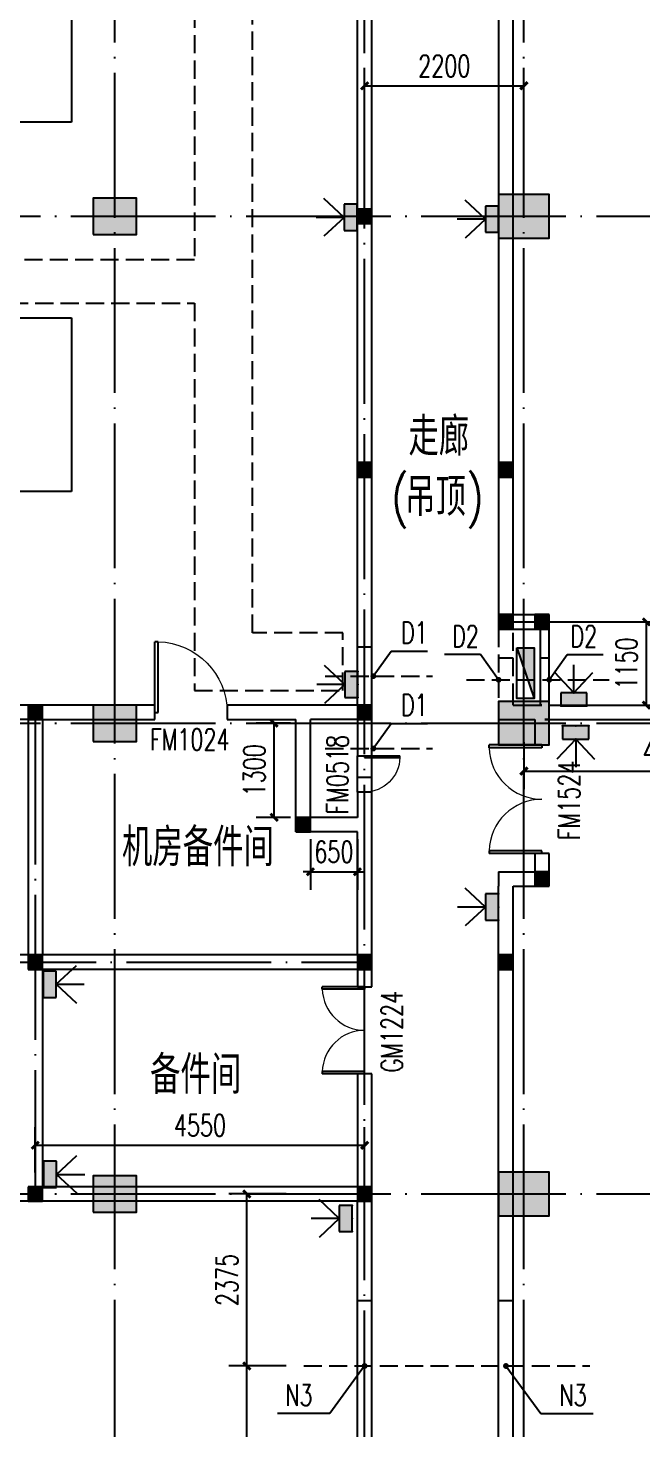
# Model space of a CAD drawing. Extents: x -93062 to 326984, y -142534 to 91021.
# Drawn here: x -27534 to -19053, y 50627 to 69972 of the extents above; entities that cross this region are included whole.
import ezdxf

# ---------------------------------------------------------------- set-up
doc = ezdxf.new("R2010")
doc.units = 0
doc.header["$LTSCALE"] = 1000
doc.header["$MEASUREMENT"] = 0
for name, pattern in [('DASH', [0.35, 0.25, -0.1]), ('DASHED', [1400, 1000, -400]), ('DOTE', [2.42, 2, -0.2, 0.02, -0.2])]:
    doc.linetypes.add(name, pattern=pattern)
doc.layers.get('0').update_dxf_attribs({"color": 8})
doc.layers.get('Defpoints').update_dxf_attribs({"color": 8})
for name, color, linetype in [('-人员定位', 6, 'Continuous'), ('CENTRE LINE', 8, 'DOTE'), ('COLUMN', 8, 'Continuous'), ('DOTE', 8, 'DOTE'), ('EQUIPMENT', 8, 'Continuous'), ('HOLE', 8, 'Continuous'), ('PUB_DIM', 8, 'Continuous'), ('PUB_HATCH', 8, 'Continuous'), ('PUB_TEXT', 8, 'Continuous'), ('TEXT', 8, 'Continuous'), ('WALL', 8, 'Continuous'), ('WINDOW', 8, 'Continuous'), ('WINDOW_TEXT', 8, 'Continuous')]:
    doc.layers.add(name, color=color, linetype=linetype)
doc.styles.add('_TCH_DIM', font='SIMPLEX', dxfattribs={"bigfont": 'GBCBIG'})
doc.styles.add('_TCH_DIM_T3', font='SIMPLEX', dxfattribs={"width": 0.705882, "bigfont": 'GBCBIG'})
doc.styles.add('_TCH_WINDOW', font='SIMPLEX', dxfattribs={"bigfont": 'GBCBIG'})
doc.styles.add('HZTXT', font='geditxt.shx', dxfattribs={"width": 0.8, "bigfont": 'hztxt1.shx'})
doc.dimstyles.new('_TCH_ARCH&&100', dxfattribs={"dimtxt": 297.5, "dimasz": 100, "dimexe": 250, "dimexo": 300, "dimgap": 126.25, "dimtad": 1, "dimdec": 0, "dimzin": 0, "dimdsep": 46, "dimtxsty": '_TCH_DIM_T3', "dimblk": 'ARCHTICK', "dimcen": 0.09, "dimazin": 2, "dimtfac": 1, "dimtdec": 0, "dimtix": 1, "dimtmove": 2, "dimatfit": 3, "dimfxl": 1, "dimtolj": 1, "dimtzin": 0, "dimarcsym": 0})

# ---------------------------------------------------------------- blocks, each defined once
blk = doc.blocks.new('_FZH')
blk.add_lwpolyline([(-0.5, -0.5), (0.5, -0.5), (0.5, 0.5), (-0.5, 0.5)], close=True)
at = {"layer": 'PUB_HATCH'}
blk.add_solid([(-0.5, -0.5), (0.5, -0.5), (-0.5, 0.5), (0.5, 0.5)], dxfattribs=at)
blk = doc.blocks.new('A$C78DD753C')
at = {"layer": 'COLUMN', "xscale": 700.0000000001892, "yscale": 599.9984741202788, "zscale": 599.9984741202788}
for p, rotation in [((12750, -14000), 3.692380445562536e-11), ((12750, -21000), 3.632825922247011e-11), ((12750, -27500), 3.632825922247011e-11)]:
    blk.add_blockref('_FZH', p, dxfattribs=dict(at, rotation=rotation))
at = {"layer": 'COLUMN', "xscale": 600.0000000000146, "yscale": 500, "zscale": 500}
for p in [(7100, -14000), (7100, -21000), (7100, -27500)]:
    blk.add_blockref('_FZH', p, dxfattribs=at)
blk = doc.blocks.new('A$C42A87479')
at = {"layer": 'EQUIPMENT', "color": 251, "linetype": 'DASH'}
blk.add_lwpolyline([(8200, -15200), (8200, -20550), (10250, -20550), (10250, -19750), (9000, -19750), (9000, -9500), (5650, -9500), (5650, -10100), (8200, -10100), (8200, -14600), (5650, -14600), (5650, -15200), (8200, -15200)], dxfattribs=at)
blk = doc.blocks.new('trwt')
at = {"layer": 'EQUIPMENT'}
h = blk.add_hatch(color=256, dxfattribs=at)
h.dxf.hatch_style = 1
h.paths.add_polyline_path([(240, 0), (240, 700), (0, 700)])
blk.add_line((0, 700), (240, 0), dxfattribs=at)
blk.add_lwpolyline([(0, 700), (240, 700), (240, 0), (0, 0)], close=True, dxfattribs=at)
blk = doc.blocks.new('A$C67FE3C39')
at = {"layer": 'EQUIPMENT', "lineweight": -3}
for p, q in [((800, -5400), (800, -3000)), ((800, -3000), (6200, -3000)), ((6200, -3000), (6200, -5400)), ((6200, -5400), (800, -5400)), ((800, -10500), (800, -8100)), ((800, -8100), (6200, -8100)), ((6200, -8100), (6200, -10500)), ((6200, -10500), (800, -10500)), ((1790, -15213), (1790, -13963)), ((1790, -13963), (4990, -13963)), ((4990, -13963), (4990, -15213)), ((4990, -15213), (1790, -15213)), ((4990, -15213), (2290, -15213)), ((1806, -18488), (1806, -17238)), ((1806, -17238), (5006, -17238)), ((5006, -17238), (5006, -18488)), ((5006, -18488), (1806, -18488)), ((5006, -18488), (2306, -18488))]:
    blk.add_line(p, q, dxfattribs=at)
at = {"layer": 'EQUIPMENT', "linetype": 'DASH'}
for p, q in [((3346, -15431), (3346, -13761)), ((1529, -14621), (5058, -14621)), ((3362, -18706), (3362, -17036)), ((1545, -17896), (5074, -17896))]:
    blk.add_line(p, q, dxfattribs=at)
at = {"layer": 'EQUIPMENT'}
for p, q in [((1974, -15126), (1974, -15177)), ((1999, -15126), (1999, -15177)), ((3050, -15207), (3050, -15252)), ((3050, -15207), (3050, -15252)), ((3100, -15207), (3100, -15252)), ((3316, -15208), (3316, -15213)), ((3376, -15213), (3316, -15213)), ((3321, -15213), (3321, -15258)), ((3321, -15213), (3321, -15258)), ((3371, -15213), (3371, -15258)), ((3376, -15208), (3376, -15213)), ((1990, -18401), (1990, -18452)), ((2015, -18401), (2015, -18452)), ((3066, -18483), (3066, -18528)), ((3066, -18483), (3066, -18528)), ((3116, -18483), (3116, -18528)), ((3332, -18483), (3332, -18488)), ((3392, -18488), (3332, -18488)), ((3337, -18488), (3337, -18533)), ((3337, -18488), (3337, -18533)), ((3387, -18488), (3387, -18533)), ((3392, -18483), (3392, -18488))]:
    blk.add_line(p, q, dxfattribs=at)
for centre, radius in [((1989, -14128), 24), ((1989, -14128), 20), ((3233, -14508), 5), ((3233, -14734), 5), ((1990, -15059), 7.5), ((2005, -17403), 24), ((2005, -17403), 20), ((3249, -17783), 5), ((3249, -18009), 5), ((2006, -18334), 7.5)]:
    blk.add_circle(centre, radius, dxfattribs=at)
for centre, radius, start, end in [((3346, -14621), 170, 90, 270), ((3346, -14621), 150, 90, 270), ((3346, -14461), 5, 90, 270), ((3346, -14621), 170, 270, 90), ((3346, -14461), 5, 270, 90), ((3346, -14621), 150, 270, 90), ((3346, -14781), 5, 90, 270), ((3346, -14781), 5, 270, 90), ((1987, -15177), 17.5, 135.5847, 44.4153), ((1987, -15177), 12.5, 180, 0), ((3075, -15257), 30.3, 145.4738, 34.5262), ((3075, -15257), 25.3, 170.5397, 9.4603), ((3346, -15262), 30.3, 145.4738, 34.5262), ((3346, -15262), 25.3, 170.5397, 9.4603), ((3362, -17896), 170, 90, 270), ((3362, -17896), 150, 90, 270), ((3362, -17736), 5, 90, 270), ((3362, -17896), 170, 270, 90), ((3362, -17736), 5, 270, 90), ((3362, -17896), 150, 270, 90), ((3362, -18056), 5, 90, 270), ((3362, -18056), 5, 270, 90), ((2003, -18452), 17.5, 135.5847, 44.4153), ((2003, -18452), 12.5, 180, 0), ((3091, -18532), 30.3, 145.4738, 34.5262), ((3091, -18532), 25.3, 170.5397, 9.4603), ((3362, -18537), 30.3, 145.4738, 34.5262), ((3362, -18537), 25.3, 170.5397, 9.4603)]:
    blk.add_arc(centre, radius, start, end, dxfattribs=at)
at = {"layer": 'EQUIPMENT', "linetype": 'DASHED'}
for centre, start, end in [((3346, -14621), 90, 270), ((3346, -14621), 270, 90), ((3362, -17896), 90, 270), ((3362, -17896), 270, 90)]:
    blk.add_arc(centre, 160, start, end, dxfattribs=at)
blk = doc.blocks.new('_ArchTick')
at = {"color": 0, "linetype": 'ByBlock', "const_width": 0.4}
blk.add_lwpolyline([(-0.5, -0.5), (0.5, 0.5)], dxfattribs=at)
blk = doc.blocks.new('*D101')
at = {"layer": 'Defpoints', "color": 0, "transparency": 16777216}
for p in [(-23634, 59072), (-22984, 59072), (-22984, 58322)]:
    blk.add_point(p, dxfattribs=at)
at = {"layer": 'PUB_DIM', "color": 0, "lineweight": -2, "transparency": 16777216}
for p, q in [((-23634, 58772), (-23634, 58072)), ((-22984, 58772), (-22984, 58072)), ((-23634, 58322), (-23734, 58322)), ((-23634, 58322), (-22984, 58322)), ((-22984, 58322), (-22884, 58322))]:
    blk.add_line(p, q, dxfattribs=at)
at = {"layer": 'PUB_DIM', "color": 0, "lineweight": -2, "transparency": 16777216, "xscale": 100, "yscale": 100, "zscale": 100}
blk.add_blockref('_ArchTick', (-23634, 58322), dxfattribs=at)
at = {"layer": 'PUB_DIM', "color": 0, "lineweight": -2, "transparency": 16777216, "xscale": 100, "yscale": 100, "zscale": 100, "rotation": 180}
blk.add_blockref('_ArchTick', (-22984, 58322), dxfattribs=at)
at = {"layer": 'PUB_DIM', "color": 0, "transparency": 16777216, "insert": (-23309, 58597), "char_height": 297.5, "attachment_point": 5, "style": '_TCH_DIM_T3'}
blk.add_mtext('\\A1;650', dxfattribs=at)
blk = doc.blocks.new('*D102')
at = {"layer": 'Defpoints', "color": 0, "transparency": 16777216}
for p in [(-24134, 60372), (-23607, 60372), (-23607, 59072)]:
    blk.add_point(p, dxfattribs=at)
at = {"layer": 'PUB_DIM', "color": 0, "lineweight": -2, "transparency": 16777216}
for p, q in [((-23907, 60372), (-24384, 60372)), ((-24134, 59072), (-24134, 60372)), ((-23907, 59072), (-24384, 59072))]:
    blk.add_line(p, q, dxfattribs=at)
at = {"layer": 'PUB_DIM', "color": 0, "lineweight": -2, "transparency": 16777216, "xscale": 100, "yscale": 100, "zscale": 100}
for p, rotation in [((-24134, 60372), 90), ((-24134, 59072), 270)]:
    blk.add_blockref('_ArchTick', p, dxfattribs=dict(at, rotation=rotation))
at = {"layer": 'PUB_DIM', "color": 0, "transparency": 16777216, "insert": (-24409, 59722), "char_height": 297.5, "attachment_point": 5, "rotation": 90, "style": '_TCH_DIM_T3'}
blk.add_mtext('\\A1;1300', dxfattribs=at)
blk = doc.blocks.new('*D414')
at = {"layer": 'Defpoints', "color": 0, "transparency": 16777216}
for p in [(-24511, 53872), (-23670, 53872), (-23670, 51497)]:
    blk.add_point(p, dxfattribs=at)
at = {"layer": 'HOLE', "color": 0, "lineweight": -2, "transparency": 16777216}
for p, q in [((-23970, 53872), (-24761, 53872)), ((-24511, 51497), (-24511, 53872)), ((-23970, 51497), (-24761, 51497))]:
    blk.add_line(p, q, dxfattribs=at)
at = {"layer": 'HOLE', "color": 0, "lineweight": -2, "transparency": 16777216, "xscale": 100, "yscale": 100, "zscale": 100}
for p, rotation in [((-24511, 53872), 90), ((-24511, 51497), 270)]:
    blk.add_blockref('_ArchTick', p, dxfattribs=dict(at, rotation=rotation))
at = {"layer": 'HOLE', "color": 0, "transparency": 16777216, "insert": (-24786, 52685), "char_height": 297.5, "attachment_point": 5, "rotation": 90, "style": '_TCH_DIM_T3'}
blk.add_mtext('\\A1;2375', dxfattribs=at)
blk = doc.blocks.new('*D415')
at = {"layer": 'Defpoints', "color": 0, "transparency": 16777216}
for p in [(-24511, 51497), (-23670, 51497), (-23670, 48772)]:
    blk.add_point(p, dxfattribs=at)
at = {"layer": 'HOLE', "color": 0, "lineweight": -2, "transparency": 16777216}
for p, q in [((-23970, 51497), (-24761, 51497)), ((-24511, 48772), (-24511, 51497)), ((-23970, 48772), (-24761, 48772))]:
    blk.add_line(p, q, dxfattribs=at)
at = {"layer": 'HOLE', "color": 0, "lineweight": -2, "transparency": 16777216, "xscale": 100, "yscale": 100, "zscale": 100}
for p, rotation in [((-24511, 51497), 90), ((-24511, 48772), 270)]:
    blk.add_blockref('_ArchTick', p, dxfattribs=dict(at, rotation=rotation))
at = {"layer": 'HOLE', "color": 0, "transparency": 16777216, "insert": (-24786, 50135), "char_height": 297.5, "attachment_point": 5, "rotation": 90, "style": '_TCH_DIM_T3'}
blk.add_mtext('\\A1;2725', dxfattribs=at)
blk = doc.blocks.new('*D927')
at = {"layer": 'Defpoints', "color": 0, "transparency": 16777216}
for p in [(-19549, 61772), (-18992, 61772), (-19549, 60622)]:
    blk.add_point(p, dxfattribs=at)
at = {"layer": 'PUB_DIM', "color": 0, "lineweight": -2, "transparency": 16777216}
for p, q in [((-19249, 61772), (-18742, 61772)), ((-18992, 60622), (-18992, 61772)), ((-19249, 60622), (-18742, 60622))]:
    blk.add_line(p, q, dxfattribs=at)
at = {"layer": 'PUB_DIM', "color": 0, "lineweight": -2, "transparency": 16777216, "xscale": 100, "yscale": 100, "zscale": 100}
for p, rotation in [((-18992, 61772), 90), ((-18992, 60622), 270)]:
    blk.add_blockref('_ArchTick', p, dxfattribs=dict(at, rotation=rotation))
at = {"layer": 'PUB_DIM', "color": 0, "transparency": 16777216, "insert": (-19267, 61197), "char_height": 297.5, "attachment_point": 5, "rotation": 90, "style": '_TCH_DIM_T3'}
blk.add_mtext('\\A1;1150', dxfattribs=at)
blk = doc.blocks.new('*D943')
at = {"layer": 'Defpoints', "color": 0, "transparency": 16777216}
for p in [(-20684, 69174), (-22884, 68508), (-20684, 68508)]:
    blk.add_point(p, dxfattribs=at)
at = {"layer": 'PUB_DIM', "color": 0, "lineweight": -2, "transparency": 16777216}
for p, q in [((-22884, 68808), (-22884, 69424)), ((-20684, 68808), (-20684, 69424)), ((-22884, 69174), (-20684, 69174))]:
    blk.add_line(p, q, dxfattribs=at)
at = {"layer": 'PUB_DIM', "color": 0, "lineweight": -2, "transparency": 16777216, "xscale": 100, "yscale": 100, "zscale": 100, "rotation": 180}
blk.add_blockref('_ArchTick', (-22884, 69174), dxfattribs=at)
at = {"layer": 'PUB_DIM', "color": 0, "lineweight": -2, "transparency": 16777216, "xscale": 100, "yscale": 100, "zscale": 100}
blk.add_blockref('_ArchTick', (-20684, 69174), dxfattribs=at)
at = {"layer": 'PUB_DIM', "color": 0, "transparency": 16777216, "insert": (-21784, 69448), "char_height": 297.5, "attachment_point": 5, "style": '_TCH_DIM_T3'}
blk.add_mtext('\\A1;2200', dxfattribs=at)
blk = doc.blocks.new('*D944')
at = {"layer": 'Defpoints', "color": 0, "transparency": 16777216}
for p in [(-22884, 54544), (-27434, 53868), (-22884, 53868)]:
    blk.add_point(p, dxfattribs=at)
at = {"layer": 'PUB_DIM', "color": 0, "lineweight": -2, "transparency": 16777216}
for p, q in [((-27434, 54168), (-27434, 54794)), ((-22884, 54168), (-22884, 54794)), ((-27434, 54544), (-22884, 54544))]:
    blk.add_line(p, q, dxfattribs=at)
at = {"layer": 'PUB_DIM', "color": 0, "lineweight": -2, "transparency": 16777216, "xscale": 100, "yscale": 100, "zscale": 100, "rotation": 180}
blk.add_blockref('_ArchTick', (-27434, 54544), dxfattribs=at)
at = {"layer": 'PUB_DIM', "color": 0, "lineweight": -2, "transparency": 16777216, "xscale": 100, "yscale": 100, "zscale": 100}
blk.add_blockref('_ArchTick', (-22884, 54544), dxfattribs=at)
at = {"layer": 'PUB_DIM', "color": 0, "transparency": 16777216, "insert": (-25159, 54819), "char_height": 297.5, "attachment_point": 5, "style": '_TCH_DIM_T3'}
blk.add_mtext('\\A1;4550', dxfattribs=at)
blk = doc.blocks.new('*D945')
at = {"layer": 'Defpoints', "color": 0, "transparency": 16777216}
for p in [(-20684, 60411), (-16684, 60411), (-16684, 59712)]:
    blk.add_point(p, dxfattribs=at)
at = {"layer": 'PUB_DIM', "color": 0, "lineweight": -2, "transparency": 16777216}
for p, q in [((-20684, 60111), (-20684, 59462)), ((-16684, 60111), (-16684, 59462)), ((-20684, 59712), (-16684, 59712))]:
    blk.add_line(p, q, dxfattribs=at)
at = {"layer": 'PUB_DIM', "color": 0, "lineweight": -2, "transparency": 16777216, "xscale": 100, "yscale": 100, "zscale": 100, "rotation": 180}
blk.add_blockref('_ArchTick', (-20684, 59712), dxfattribs=at)
at = {"layer": 'PUB_DIM', "color": 0, "lineweight": -2, "transparency": 16777216, "xscale": 100, "yscale": 100, "zscale": 100}
blk.add_blockref('_ArchTick', (-16684, 59712), dxfattribs=at)
at = {"layer": 'PUB_DIM', "color": 0, "transparency": 16777216, "insert": (-18684, 59987), "char_height": 297.5, "attachment_point": 5, "style": '_TCH_DIM_T3'}
blk.add_mtext('\\A1;4000', dxfattribs=at)
blk = doc.blocks.new('$DorLib2D$00000002')
for p, q in [((-0.5, 0), (-0.5, 0.4875)), ((-0.475, 0.4875), (-0.5, 0.4875)), ((-0.475, 0), (-0.475, 0.4875)), ((0.475, 0), (0.475, 0.4875)), ((0.475, 0.4875), (0.5, 0.4875)), ((0.5, 0), (0.5, 0.4875)), ((-0.5, 0), (-0.475, 0)), ((0.5, 0), (0.475, 0))]:
    blk.add_line(p, q)
at = {"lineweight": 13}
for centre, start, end in [((-0.4875, 0), 0, 88.53072), ((0.4875, 0), 91.46928, 180)]:
    blk.add_arc(centre, 0.4875, start, end, dxfattribs=at)
blk = doc.blocks.new('$DorLib2D$00000001')
for p, q in [((0.45, 0.975), (0.5, 0.975)), ((0.45, 0), (0.45, 0.975)), ((0.5, 0), (0.5, 0.975)), ((0.5, 0), (0.45, 0))]:
    blk.add_line(p, q)
at = {"lineweight": 13}
blk.add_arc((0.475, 0), 0.975, 91.4693, 180, dxfattribs=at)
blk = doc.blocks.new('定位基站')
at = {"layer": '-人员定位', "ltscale": 0.01}
h = blk.add_hatch(color=256, dxfattribs=at)
h.dxf.hatch_style = 1
h.paths.add_polyline_path([(406524, 477798), (406524, 477617), (406162, 477617), (406162, 477798)])
at = {"layer": '-人员定位', "color": 6}
for p, q in [((406343, 477798), (406082, 478077)), ((406343, 477798), (406343, 478186)), ((406343, 477798), (406604, 478077)), ((406343, 477995), (406343, 477995)), ((406162, 477798), (406524, 477798)), ((406162, 477617), (406162, 477798)), ((406524, 477617), (406162, 477617)), ((406524, 477798), (406524, 477617))]:
    blk.add_line(p, q, dxfattribs=at)
for p in [(406162, 477617), (406343, 477798), (406343, 477617), (406524, 477617)]:
    blk.add_point(p, dxfattribs=at)

msp = doc.modelspace()

# ---------------------------------------------------------------- hatches: boundary and pattern name
at = {"layer": 'PUB_HATCH'}
for points in [[(-22984.3, 67472.1), (-22984.3, 67272.1), (-22784.3, 67272.1), (-22784.3, 67472.1)], [(-22984.3, 63972.1), (-22984.3, 63772.1), (-22784.3, 63772.1), (-22784.3, 63972.1)], [(-21034.3, 63972.1), (-21034.3, 63772.1), (-20834.3, 63772.1), (-20834.3, 63972.1)], [(-21034.3, 61672.1), (-20834.3, 61672.1), (-20834.3, 61872.1), (-21034.3, 61872.1)], [(-20534.3, 61672.1), (-20334.3, 61672.1), (-20334.3, 61872.1), (-20534.3, 61872.1)], [(-27334.3, 60422.1), (-27334.3, 60622.1), (-27534.3, 60622.1), (-27534.3, 60422.1)], [(-22984.3, 60422.1), (-22784.3, 60422.1), (-22784.3, 60622.1), (-22984.3, 60622.1)], [(-23834.3, 58872.1), (-23634.3, 58872.1), (-23634.3, 59072.1), (-23834.3, 59072.1)], [(-20534.3, 58322.1), (-20534.3, 58122.1), (-20334.3, 58122.1), (-20334.3, 58322.1)], [(-27334.3, 56972.1), (-27334.3, 57172.1), (-27534.3, 57172.1), (-27534.3, 56972.1)], [(-22984.3, 56972.1), (-22784.3, 56972.1), (-22784.3, 57172.1), (-22984.3, 57172.1)], [(-21034.3, 56972.1), (-20834.3, 56972.1), (-20834.3, 57172.1), (-21034.3, 57172.1)], [(-27534.3, 53772.1), (-27334.3, 53772.1), (-27334.3, 53972.1), (-27534.3, 53972.1)], [(-22984.3, 53772.1), (-22784.3, 53772.1), (-22784.3, 53972.1), (-22984.3, 53972.1)]]:
    msp.add_hatch(color=256, dxfattribs=at).paths.add_polyline_path(points)

# ---------------------------------------------------------------- linework, layer by layer
at = {"layer": 'CENTRE LINE'}
for p, q in [((-21034.3, 61772.1), (-19254, 61772.1)), ((-27434.3, 60422.1), (-27434.3, 53872.1)), ((-33434.3, 57072.1), (-22884.3, 57072.1))]:
    msp.add_line(p, q, dxfattribs=at)
msp.add_lwpolyline([(-22884.3, 43003.5), (-22884.3, 74372.1)], dxfattribs=at)
at = {"layer": 'COLUMN'}
for p, q in [((-22984.3, 67472.1), (-22984.3, 67272.1)), ((-22784.3, 67472.1), (-22984.3, 67472.1)), ((-22784.3, 67272.1), (-22784.3, 67472.1)), ((-22984.3, 67272.1), (-22784.3, 67272.1)), ((-22984.3, 63972.1), (-22984.3, 63772.1)), ((-22784.3, 63972.1), (-22984.3, 63972.1)), ((-22784.3, 63772.1), (-22784.3, 63972.1)), ((-21034.3, 63972.1), (-21034.3, 63772.1)), ((-20834.3, 63972.1), (-21034.3, 63972.1)), ((-20834.3, 63772.1), (-20834.3, 63972.1)), ((-22984.3, 63772.1), (-22784.3, 63772.1)), ((-21034.3, 63772.1), (-20834.3, 63772.1)), ((-20834.3, 61872.1), (-21034.3, 61872.1)), ((-21034.3, 61872.1), (-21034.3, 61672.1)), ((-20834.3, 61672.1), (-20834.3, 61872.1)), ((-20334.3, 61872.1), (-20534.3, 61872.1)), ((-20534.3, 61872.1), (-20534.3, 61672.1)), ((-20334.3, 61672.1), (-20334.3, 61872.1)), ((-21034.3, 61672.1), (-20834.3, 61672.1)), ((-20534.3, 61672.1), (-20334.3, 61672.1)), ((-27334.3, 60622.1), (-27534.3, 60622.1)), ((-27534.3, 60622.1), (-27534.3, 60422.1)), ((-27334.3, 60422.1), (-27334.3, 60622.1)), ((-22784.3, 60622.1), (-22984.3, 60622.1)), ((-22984.3, 60622.1), (-22984.3, 60422.1)), ((-22784.3, 60422.1), (-22784.3, 60622.1)), ((-27534.3, 60422.1), (-27334.3, 60422.1)), ((-22984.3, 60422.1), (-22784.3, 60422.1)), ((-23634.3, 59072.1), (-23834.3, 59072.1)), ((-23834.3, 59072.1), (-23834.3, 58872.1)), ((-23634.3, 58872.1), (-23634.3, 59072.1)), ((-23834.3, 58872.1), (-23634.3, 58872.1)), ((-20534.3, 58322.1), (-20534.3, 58122.1)), ((-20334.3, 58322.1), (-20534.3, 58322.1)), ((-20334.3, 58122.1), (-20334.3, 58322.1)), ((-20534.3, 58122.1), (-20334.3, 58122.1)), ((-27334.3, 57172.1), (-27534.3, 57172.1)), ((-27534.3, 57172.1), (-27534.3, 56972.1)), ((-27334.3, 56972.1), (-27334.3, 57172.1)), ((-22784.3, 57172.1), (-22984.3, 57172.1)), ((-22984.3, 57172.1), (-22984.3, 56972.1)), ((-22784.3, 56972.1), (-22784.3, 57172.1)), ((-20834.3, 57172.1), (-21034.3, 57172.1)), ((-21034.3, 57172.1), (-21034.3, 56972.1)), ((-20834.3, 56972.1), (-20834.3, 57172.1)), ((-27534.3, 56972.1), (-27334.3, 56972.1)), ((-22984.3, 56972.1), (-22784.3, 56972.1)), ((-21034.3, 56972.1), (-20834.3, 56972.1)), ((-27334.3, 53972.1), (-27534.3, 53972.1)), ((-27534.3, 53972.1), (-27534.3, 53772.1)), ((-27334.3, 53772.1), (-27334.3, 53972.1)), ((-22784.3, 53972.1), (-22984.3, 53972.1)), ((-22984.3, 53972.1), (-22984.3, 53772.1)), ((-22784.3, 53772.1), (-22784.3, 53972.1)), ((-27534.3, 53772.1), (-27334.3, 53772.1)), ((-22984.3, 53772.1), (-22784.3, 53772.1))]:
    msp.add_line(p, q, dxfattribs=at)
at = {"layer": 'DOTE'}
for p, q in [((-36622.7, 67372.1), (-7716.7, 67372.1)), ((-36622.7, 60372.1), (-7716.7, 60372.1)), ((-36622.7, 53872.1), (-7716.7, 53872.1))]:
    msp.add_line(p, q, dxfattribs=at)
for points in [[(-26334.3, 21372.1), (-26334.3, 83205.2)], [(-20684.3, 21372.1), (-20684.3, 83205.2)]]:
    msp.add_lwpolyline(points, dxfattribs=at)
at = {"layer": 'HOLE'}
for p, q in [((-22784.3, 61422.1), (-22984.3, 61422.1)), ((-22764.3, 61022.1), (-22516.5, 61369)), ((-22516.5, 61369), (-22017, 61369)), ((-21282, 61319), (-21781.5, 61319)), ((-21034.3, 60972.1), (-21282, 61319)), ((-20834.3, 61272.1), (-21034.3, 61272.1)), ((-20334.3, 61272.1), (-20454.3, 61272.1)), ((-20334.3, 60972.1), (-20086.5, 61319)), ((-20086.5, 61319), (-19587, 61319)), ((-22784.3, 60622.1), (-22984.3, 60622.1)), ((-20834.3, 60672.1), (-21034.3, 60672.1)), ((-20334.3, 60672.1), (-20454.3, 60672.1)), ((-22784.3, 60422.1), (-22984.3, 60422.1)), ((-22764.3, 60022.1), (-22516.5, 60369)), ((-22516.5, 60369), (-22017, 60369)), ((-22784.3, 59622.1), (-22984.3, 59622.1)), ((-22784.3, 52397.1), (-22984.3, 52397.1)), ((-20834.3, 52397.1), (-21034.3, 52397.1)), ((-22884.3, 51497.1), (-23364, 50840)), ((-20931.8, 51497.1), (-20452, 50840)), ((-23364, 50840), (-24086.5, 50840)), ((-20452, 50840), (-19729.5, 50840))]:
    msp.add_line(p, q, dxfattribs=at)
at = {"layer": 'HOLE', "linetype": 'DASH'}
for p, q in [((-23427.5, 61022.1), (-21944.5, 61022.1)), ((-21477.5, 60972.1), (-19505.5, 60972.1)), ((-23427.5, 60022.1), (-21944.5, 60022.1)), ((-23725.3, 51497.1), (-19771.5, 51497.1))]:
    msp.add_line(p, q, dxfattribs=at)
at = {"layer": 'HOLE', "const_width": 40}
for points in [[(-22775.9, 61005.8, 1), (-22752.6, 61038.3, 1)], [(-21022.6, 60955.8, 1), (-21045.9, 60988.3, 1)], [(-20345.9, 60955.8, 1), (-20322.6, 60988.3, 1)], [(-22775.9, 60005.8, 1), (-22752.6, 60038.3, 1)], [(-22872.5, 51513.2, 1), (-22896.1, 51480.9, 1)], [(-20943.6, 51513.2, 1), (-20920, 51480.9, 1)]]:
    msp.add_lwpolyline(points, format="xyb", close=True, dxfattribs=at)
at = {"layer": 'WALL'}
for p, q in [((-22984.3, 60622.1), (-22984.3, 74122.1)), ((-22784.3, 60522.1), (-22784.3, 74122.1)), ((-21034.3, 70972.1), (-21034.3, 61772.1)), ((-20834.3, 61872.1), (-20834.3, 70972.1)), ((-21034.3, 61772.1), (-21034.3, 61672.1)), ((-20834.3, 61872.1), (-20334.3, 61872.1)), ((-20334.3, 60622.1), (-20334.3, 61872.1)), ((-21034.3, 61672.1), (-20834.3, 61672.1)), ((-20834.3, 61672.1), (-20454.3, 61672.1)), ((-20454.3, 60622.1), (-20454.3, 61672.1)), ((-27434.3, 60622.1), (-33534.3, 60622.1)), ((-25784.3, 60622.1), (-27434.3, 60622.1)), ((-25784.3, 60422.1), (-25784.3, 60622.1)), ((-23734.3, 60622.1), (-24784.3, 60622.1)), ((-24784.3, 60622.1), (-24784.3, 60422.1)), ((-22984.3, 60622.1), (-23734.3, 60622.1)), ((-20834.3, 60672.1), (-21034.3, 60672.1)), ((-21034.3, 60672.1), (-21034.3, 60422.1)), ((-20834.3, 60622.1), (-20834.3, 60672.1)), ((-20834.3, 60622.1), (-20434.3, 60622.1)), ((-20434.3, 60622.1), (-20454.3, 60622.1)), ((-20334.3, 60622.1), (-10644.3, 60622.1)), ((-27534.3, 60422.1), (-33534.3, 60422.1)), ((-27534.3, 60422.1), (-27534.3, 57172.1)), ((-27334.3, 60422.1), (-27334.3, 57172.1)), ((-27334.3, 60422.1), (-25784.3, 60422.1)), ((-24784.3, 60422.1), (-23834.3, 60422.1)), ((-23834.3, 58872.1), (-23834.3, 60422.1)), ((-22984.3, 60422.1), (-23634.3, 60422.1)), ((-23634.3, 59072.1), (-23634.3, 60422.1)), ((-22984.3, 60422.1), (-22984.3, 59922.1)), ((-22784.3, 59922.1), (-22784.3, 60522.1)), ((-21034.3, 60422.1), (-20534.3, 60422.1)), ((-20534.3, 60422.1), (-20534.3, 60072.1)), ((-20334.3, 60422.1), (-20394.3, 60422.1)), ((-20394.3, 60422.1), (-10684.3, 60422.1)), ((-20334.3, 60072.1), (-20334.3, 60422.1)), ((-20534.3, 60072.1), (-20334.3, 60072.1)), ((-22984.3, 59922.1), (-22784.3, 59922.1)), ((-22784.3, 59422.1), (-22984.3, 59422.1)), ((-22984.3, 59422.1), (-22984.3, 59072.1)), ((-22784.3, 58972.1), (-22784.3, 59422.1)), ((-22984.3, 59072.1), (-23634.3, 59072.1)), ((-22984.3, 58872.1), (-23834.3, 58872.1)), ((-22984.3, 57172.1), (-22984.3, 58872.1)), ((-22784.3, 57072.1), (-22784.3, 58972.1)), ((-20334.3, 58572.1), (-20534.3, 58572.1)), ((-20534.3, 58572.1), (-20534.3, 58322.1)), ((-20334.3, 58122.1), (-20334.3, 58572.1)), ((-21034.3, 58322.1), (-20934.3, 58322.1)), ((-21034.3, 58322.1), (-21034.3, 58122.1)), ((-20934.3, 58322.1), (-20534.3, 58322.1)), ((-21034.3, 58122.1), (-21034.3, 58122.1)), ((-21034.3, 46572.1), (-21034.3, 58122.1)), ((-20834.3, 58122.1), (-20334.3, 58122.1)), ((-20834.3, 46772.1), (-20834.3, 58122.1)), ((-27534.3, 57172.1), (-33534.3, 57172.1)), ((-22984.3, 57172.1), (-27334.3, 57172.1)), ((-22784.3, 56732.1), (-22784.3, 57072.1)), ((-22984.3, 56972.1), (-27334.3, 56972.1)), ((-27334.3, 56972.1), (-27334.3, 53972.1)), ((-22984.3, 56972.1), (-22984.3, 56732.1)), ((-22984.3, 56732.1), (-22784.3, 56732.1)), ((-22784.3, 55532.1), (-22984.3, 55532.1)), ((-22984.3, 55532.1), (-22984.3, 53972.1)), ((-22784.3, 53872.1), (-22784.3, 55532.1)), ((-22984.3, 53972.1), (-27334.3, 53972.1)), ((-22784.3, 46822.1), (-22784.3, 53872.1)), ((-27434.3, 53772.1), (-33534.3, 53772.1)), ((-22984.3, 53772.1), (-27434.3, 53772.1)), ((-22984.3, 46822.1), (-22984.3, 53772.1))]:
    msp.add_line(p, q, dxfattribs=at)
at = {"layer": 'WINDOW', "linetype": 'DASH'}
for p, q in [((-21034.3, 61672.1), (-21034.3, 60672.1)), ((-20834.3, 60672.1), (-20834.3, 61672.1))]:
    msp.add_line(p, q, dxfattribs=at)
at = {"layer": 'WINDOW'}
for p, q in [((-22984.3, 59422.1), (-22984.3, 59922.1)), ((-22784.3, 59422.1), (-22784.3, 59922.1))]:
    msp.add_line(p, q, dxfattribs=at)

# ---------------------------------------------------------------- block references
at = {"layer": '-人员定位', "xscale": -1}
for p, rotation in [((454630.7, 473700.5), 90), ((456581.7, 473675.5), 90), ((454639.2, 467249.5), 90), ((-426311.6, 537952.1), 180), ((456582.8, 464176.5), 90), ((-504943.6, -349575.6), 270), ((-504936.6, -352199.6), 270), ((454562.7, 459876.9), 90)]:
    msp.add_blockref('定位基站', p, dxfattribs=dict(at, rotation=rotation))
msp.add_blockref('定位基站', (386348.1, -417006.6), dxfattribs=at)
at = {"layer": 'COLUMN'}
msp.add_blockref('A$C78DD753C', (-33434.3, 81372.1), dxfattribs=at)
at = {"layer": 'EQUIPMENT'}
for name, p in [('A$C42A87479', (-33434.3, 81372.1)), ('A$C67FE3C39', (-33134.3, 74072.1)), ('trwt', (-20782, 60711.5))]:
    msp.add_blockref(name, p, dxfattribs=at)
at = {"layer": 'WINDOW'}
ref = msp.add_blockref('$DorLib2D$00000001', (-25284.3, 60522.1), dxfattribs=dict(at, xscale=1000, yscale=-1000, zscale=1000, rotation=180))
ref.add_attrib('A', 'FM1024', (-25849.3, 59998.3), dxfattribs={"layer": 'WINDOW_TEXT', "height": 297.5, "style": '_TCH_WINDOW', "width": 0.705882})
ref = msp.add_blockref('$DorLib2D$00000001', (-22884.3, 59672.1), dxfattribs=dict(at, xscale=500, yscale=-500, zscale=500, rotation=90))
ref.add_attrib('A', 'FM0518', (-23110.5, 59112.1), dxfattribs={"layer": 'WINDOW_TEXT', "height": 297.5, "rotation": 90, "style": '_TCH_WINDOW', "width": 0.705882})
ref = msp.add_blockref('$DorLib2D$00000002', (-20434.3, 59322.1), dxfattribs=dict(at, xscale=1500, yscale=1500, zscale=1500, rotation=90))
ref.add_attrib('A', 'FM1524', (-19910.5, 58757.1), dxfattribs={"layer": 'WINDOW_TEXT', "height": 297.5, "rotation": 90, "style": '_TCH_WINDOW', "width": 0.705882})
ref = msp.add_blockref('$DorLib2D$00000002', (-22884.3, 56132.1), dxfattribs=dict(at, xscale=1200, yscale=1200, zscale=1200, rotation=90))
ref.add_attrib('A', 'GM1224', (-22360.5, 55552.1), dxfattribs={"layer": 'WINDOW_TEXT', "height": 297.5, "rotation": 90, "style": '_TCH_WINDOW', "width": 0.705882})

# ---------------------------------------------------------------- texts
at = {"layer": 'PUB_TEXT', "style": '_TCH_DIM', "width": 0.705882}
for s, p in [('D1', (-22382, 61474)), ('D2', (-21676.5, 61424)), ('D2', (-20042, 61424)), ('D1', (-22382, 60474)), ('N3', (-23981.5, 50945)), ('N3', (-20194.5, 50945))]:
    msp.add_text(s, height=297.5, dxfattribs=at).set_placement(p)
at = {"layer": 'TEXT', "style": 'HZTXT', "width": 0.8}
for s, p in [('走廊', (-22279.5, 64068.8)), ('(', (-22521, 63235.1)), (')', (-21485, 63235.1)), ('吊顶', (-22325, 63235.1)), ('机房备件间', (-26237, 58396.5)), ('备件间', (-25848.3, 55254.6))]:
    msp.add_text(s, height=525, dxfattribs=at).set_placement(p)

# ---------------------------------------------------------------- dimensions: what is measured, and where the dimension line sits
at = {"layer": 'HOLE'}
for p1, p2, picture, middle in [((-23669.5, 51497.1), (-23669.5, 53872.1), '*D414', (-24786.2, 52684.6)), ((-23669.5, 48772.1), (-23669.5, 51497.1), '*D415', (-24786.2, 50134.6))]:
    dim = msp.add_aligned_dim(p1=p1, p2=p2, distance=841.7, dimstyle='_TCH_ARCH&&100', dxfattribs=at)
    dim.commit()
    dim.dimension.update_dxf_attribs({"geometry": picture, "text_midpoint": middle})
at = {"layer": 'PUB_DIM'}
for p1, p2, distance, picture, middle in [((-22884.3, 68508.5), (-20684.3, 68508.5), 665, '*D943', (-21784.3, 69448.5)), ((-19549.3, 60622.1), (-19549.3, 61772.1), -557.3, '*D927', (-19267, 61197.1)), ((-23607, 59072.1), (-23607, 60372.1), 527.2, '*D102', (-24409.3, 59722.1)), ((-20684.3, 60411.1), (-16684.3, 60411.1), -699.6, '*D945', (-18684.3, 59986.5)), ((-23634.3, 59072.1), (-22984.3, 59072.1), -750.1, '*D101', (-23309.3, 58597)), ((-27434.3, 53868.1), (-22884.3, 53868.1), 675.9, '*D944', (-25159.3, 54819))]:
    dim = msp.add_aligned_dim(p1=p1, p2=p2, distance=distance, dimstyle='_TCH_ARCH&&100', dxfattribs=at)
    dim.commit()
    dim.dimension.update_dxf_attribs({"geometry": picture, "text_midpoint": middle})

doc.saveas('drawing.dxf')
